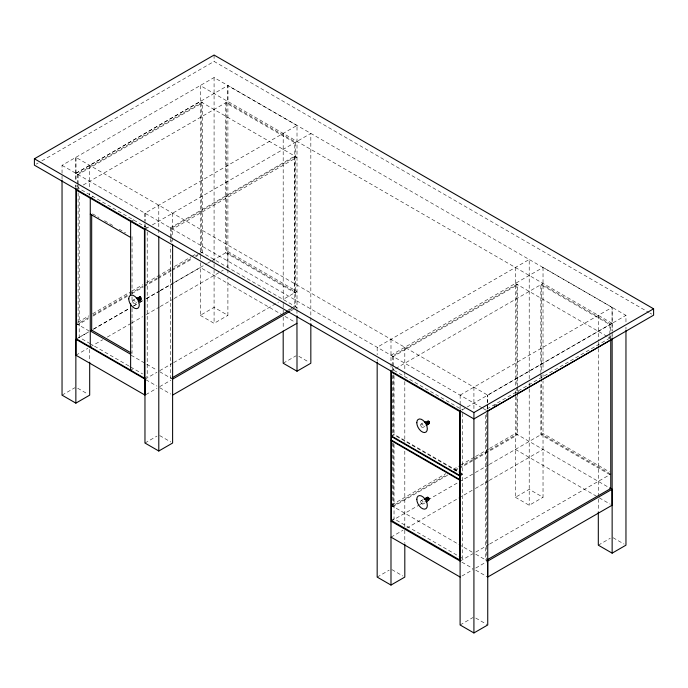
<?xml version="1.0" encoding="UTF-8"?>
<svg xmlns="http://www.w3.org/2000/svg" width="688" height="688" viewBox="0 0 688 688"><rect width="100%" height="100%" fill="white"/><g stroke="black" fill="none" stroke-linecap="round" stroke-linejoin="round"><path stroke-width="0.52" stroke-dasharray="3.44 2.58" d="M138.512 301.516C142.614 302.023 142.364 295.694 139.105 296.743M428.314 423.713C430.98 424.582 429.174 419.413 427.239 420.514M426.93 497.931L427.334 497.037L428.667 497.39L429.647 499.909L426.233 502.102M36.266 164.097L38.124 163.022M41.848 160.872L214.08 61.438L648.956 312.507M62.04 179.293L62.04 165.335L214.08 77.555L625.96 315.353L625.96 322.844M75.861 173.316L227.9 85.536L227.9 267.477M75.921 173.342L200.311 101.523L296.949 157.32L172.559 229.138M77.28 183.773L77.28 174.133L201.73 102.349L202.556 102.822L202.556 252.849L201.73 252.367L201.73 102.349M77.28 174.133L78.114 174.606L202.556 102.822M75.921 189.243L79.593 187.119M83.265 185.003L227.848 101.523L227.848 85.57L296.949 125.465M76.445 190.18L79.206 188.589L147.215 227.848L147.215 231.056M90.326 198.161L93.035 196.596M144.97 222.878L144.97 213.211L297.01 125.431L297.01 309.075M148.694 227.023L145.03 229.138L145.03 224.881M152.366 224.899L310.83 133.412L310.83 315.353M170.357 227.866L294.808 156.081L295.634 156.563L171.192 228.347L170.357 227.866L170.357 237.515M77.778 322.294L88.924 315.852M92.639 313.711L130.729 291.721M131.657 291.179L142.812 284.746M146.527 282.605L172.542 267.58M174.399 266.505L191.058 256.891M191.986 256.357L195.684 254.216M88.425 317.727L77.28 324.151L78.114 324.633L88.331 318.742M93.069 315.044L143.224 286.113M144.153 285.58L157.148 278.081M158.077 277.548L171.08 270.049M172.009 269.507L191.513 258.258M195.229 256.117L198.015 254.508M198.944 253.975L201.73 252.367M92.975 316.059L128.26 295.702M131.976 293.561L143.121 287.128M144.05 286.595L157.053 279.096M157.982 278.563L170.985 271.055M171.914 270.522L192.348 258.74M196.054 256.598L197.912 255.523M133.059 300.209L134.814 299.194M137.179 298.076L139.939 296.476M137.385 298.162L140.154 296.571M137.531 298.231L140.3 296.631M137.892 298.489L140.662 296.889M138.228 298.841L140.988 297.242M138.512 299.263L141.281 297.663M138.735 299.719L141.496 298.119M138.873 300.183L141.633 298.583M138.916 300.622L141.685 299.022M137.892 301.576L141.633 299.409M138.228 301.602L141.496 299.719M134.986 303.546L136.74 302.531M76.445 338.926L88.769 331.84M93.396 329.165L128.673 308.8M133.317 306.126L142.597 300.768M146.312 298.618L159.306 291.119M160.235 290.577L173.23 283.078M174.159 282.544L206.649 263.779M207.578 263.246L211.293 261.105M212.222 260.571L227.848 251.55L296.949 291.445L283.189 299.392M78.707 337.713L88.915 331.822M93.559 329.139L128.837 308.774M133.472 306.1L139.045 302.883M139.974 302.342L142.76 300.733M146.467 298.592L159.47 291.093M160.399 290.551L200.311 267.512L282.261 314.82M75.921 355.223L87.849 348.334M90.291 346.89L102.684 339.769M107.319 337.086L130.531 323.687M131.46 323.154L142.597 316.721M146.312 314.579L159.306 307.08M160.235 306.538L173.23 299.039M174.159 298.497L220.504 271.743M221.424 271.218L223.256 270.16M62.04 395.153L74.94 387.705M200.26 262.73L200.26 315.353L214.08 307.373L227.9 315.353L227.9 278.115M130.651 370.187L133.386 368.579L142.605 373.928M200.26 315.353L214.08 323.334L227.9 315.353M144.446 378.185L147.215 376.594L147.215 232.123M145.03 379.157L156.959 372.268M159.719 370.677L172.731 363.169M173.643 362.636L278.554 302.066M294.774 292.701L294.774 142.683L225.724 102.753L225.724 252.771L294.774 292.701L295.608 292.219L226.558 252.29L226.558 102.271L295.608 142.201L295.634 306.581L292.847 308.19M288.306 309.849L290.164 308.783M291.093 308.25L294.808 306.1L295.634 306.581M289.132 310.331L291.918 308.723M145.942 394.585L156.959 388.23M159.719 386.639L170.865 380.206M290.456 311.096L296.949 307.338M144.97 443.029L156.95 436.115M283.189 363.23L296.089 355.782M390.99 355.249L543.03 267.469L612.079 307.407L612.079 330.747M392.409 365.715L392.409 356.066L516.86 284.282L517.686 284.763L517.686 386.561M392.409 356.066L393.244 356.547L517.686 284.763M391.051 371.176L394.723 369.06M395.634 368.527L542.97 283.465M460.1 395.144L612.139 307.373L612.139 330.997M391.266 435.848L394.035 434.248L457.959 471.16M391.266 436.484L394.035 434.885L457.959 471.796M421.099 424.083L422.853 423.068M425.545 422.122L428.314 420.523M425.906 422.38L428.667 420.789M426.233 422.733L429.002 421.133M426.526 423.154L429.286 421.555M426.62 423.344L429.381 421.753M426.741 423.61L429.51 422.011M426.878 424.075L429.647 422.475M426.93 424.513L429.69 422.922M426.878 424.9L429.647 423.301M426.233 425.494L429.51 423.61M423.025 427.42L424.78 426.405M426.526 425.408L429.381 423.731M612.079 323.3L487.689 395.118L75.861 157.354L75.861 180.978M461.992 410.014L625.96 315.353M609.938 338.023L485.487 409.807L486.321 410.289M493.743 405.997L497.458 403.856M516.034 393.14L519.75 390.999M391.979 504.768L445.858 473.654M453.297 469.362L459.799 465.613M460.728 465.071L474.66 457.03M475.589 456.497L488.6 448.98M489.529 448.447L515.441 433.483L611.159 488.815M392.409 442.866L392.409 506.093L447.209 474.479M454.639 470.196L458.346 468.055M459.274 467.522L473.206 459.481M474.135 458.948L516.86 434.3L517.686 434.782L474.041 459.962M392.409 506.093L393.244 506.566L448.034 474.961M454.536 471.211L458.251 469.07M459.18 468.537L473.112 460.496M459.825 475.425L462.585 473.826L462.585 411.054M459.825 476.062L462.585 474.471L462.585 558.415L459.825 560.015M424.573 498.628L427.334 497.037M421.099 500.683L422.853 499.677M424.35 498.834L427.618 496.942M425.193 498.576L427.953 496.977M425.545 498.731L428.314 497.132M425.906 498.989L428.667 497.39M426.233 499.342L429.002 497.742M426.526 499.755L429.286 498.164M391.266 520.429L394.035 518.838L457.959 555.741M426.741 500.219L429.51 498.619M391.051 521.194L418.897 505.181M419.671 504.674L427.093 500.391M428.022 499.849L474.6 473.026M475.365 472.518L488.523 464.985M489.288 464.477L542.97 433.483L609.379 471.822M427.85 500.589L429.69 499.522M423.025 504.029L424.78 503.014M391.051 537.156L402.979 530.267M406.668 528.135L474.436 489.013M475.365 488.48L488.36 480.972M489.288 480.439L542.97 449.445M377.17 577.086L389.15 570.171M515.389 396.34L515.389 497.295L529.21 489.314L543.03 497.295L543.03 380.92M515.389 497.295L529.21 505.276L543.03 497.295M460.152 561.098L473 553.677M475.778 552.077L488.79 544.569M489.701 544.036L611.159 473.912M461.992 575.994L473 569.638M475.778 568.039L486.915 561.606M460.1 624.971L473 617.523M598.311 545.171L610.29 538.257M141.281 299.925L140.3 299.822M429.002 500.511L428.314 500.322M649.885 313.049L651.742 314.115M612.139 323.334L200.26 85.536L200.26 255.214M515.441 283.465L607.495 336.613M608.407 337.137L612.079 339.261L612.079 335.004M62.04 165.335L482.185 407.898M483.096 408.431L487.689 411.08M200.311 251.55L296.949 307.407M394.035 370.411L462.585 409.988M285.021 316.411L295.118 322.242M515.441 449.445L597.39 496.762M599.231 497.82L610.247 504.184M92.596 213.839L99.012 217.546M104.516 220.719L112.772 225.483M119.196 229.19L125.612 232.897M298.85 356.315L308.989 362.172M613.06 537.724L624.111 544.105M458.879 471.693L462.585 473.826M458.879 472.329L462.585 474.471M75.921 323.369L88.769 330.782M131.15 355.249L156.993 370.17M159.711 371.744L172.559 379.157M391.051 505.302L473.026 552.627M475.761 554.21L487.689 561.098M458.879 556.274L462.585 558.415M128.802 365.93L91.186 344.249M129.722 366.463L133.386 368.613M90.266 343.716L79.206 337.326L79.206 193.939M145.89 379.724L156.95 386.106M159.711 387.705L170.727 394.061M461.94 562.191L473 568.58M475.761 570.171L487.689 577.06M77.71 388.238L87.84 394.086M159.711 435.581L170.77 441.963M391.911 569.638L402.97 576.028M475.761 618.056L486.82 624.437M610.738 474.161L541.68 434.231L541.68 379.578M609.903 474.643L540.854 434.713L540.854 382.201M171.192 378.366L170.357 377.893L170.357 246.089M625.96 327.127L625.96 329.268M612.139 331.926L612.139 337.438M610.738 330.567L610.738 324.143L541.68 284.213L541.68 371.004M610.738 335.925L610.738 338.075M609.903 334.265L609.903 324.616L540.854 284.686L540.854 372.561M609.903 335.331L609.903 337.481M598.311 315.353L598.311 341.128M598.311 342.203L598.311 347.569M598.311 348.644L598.311 496.229M598.311 498.989L598.311 510.806M543.03 267.469L543.03 370.213M543.03 374.496L543.03 376.637M541.68 375.295L541.68 378.512M540.854 373.627L540.854 377.918M529.21 378.701L529.21 259.496L377.17 347.268L377.17 354.784M529.21 382.846L529.21 505.276M517.686 387.636L517.686 391.919M517.686 392.994L517.686 434.782M516.86 284.282L516.86 386.08M516.86 387.155L516.86 392.513M516.86 396.795L516.86 434.3M515.389 267.469L515.389 386.682M515.389 390.973L515.389 395.273M487.74 407.993L487.74 403.71L487.689 408.947M486.321 413.497L486.321 560.307L485.487 559.826L485.487 414.09M473.92 387.172L473.92 410.641M460.152 395.118L460.152 405.757M460.1 405.886L460.152 411.08M404.811 347.268L404.811 370.815M404.811 371.89L404.811 376.164M404.811 381.522L404.811 442.522M404.811 451.087L404.811 528.143M404.811 530.276L404.811 543.038M394.035 375.734L394.035 434.248M394.035 444.457L394.035 518.838M393.244 356.547L393.244 367.263M393.244 368.338L393.244 370.479M393.244 374.762L393.244 434.773M393.244 443.347L393.244 506.566M392.409 366.781L392.409 369.998M392.409 375.356L392.409 435.366M390.99 339.287L390.99 362.92M391.051 363.728L390.99 369.361M377.17 359.084L377.17 361.234M310.83 317.478L310.83 323.867M297.01 309.996L296.949 314.786M294.808 156.081L294.808 306.1M283.189 133.412L283.189 303.649M283.189 304.165L283.189 309.54M283.189 310.03L283.189 314.287M283.189 317.056L283.189 328.864M227.9 269.601L227.9 273.858M227.848 251.55L227.848 267.512M214.08 55.049L214.08 61.438M214.08 77.555L214.08 263.194M214.08 263.753L214.08 323.334M200.311 255.807L200.311 258.998M172.559 213.177L172.611 236.758M172.611 237.824L172.611 243.174M171.192 228.347L171.192 239.063M171.192 240.138L171.192 242.279M170.357 238.581L170.357 241.798M158.79 205.23L158.79 235.305M145.03 213.177L145.03 220.624M144.97 223.953L144.97 227.169M132.036 236.612L132.036 303.055M132.036 308.413L132.036 353.434M89.689 165.335L89.689 188.873M89.689 193.156L89.689 195.297M89.689 349.401L89.689 361.105M78.114 174.606L78.114 184.255M78.114 185.321L78.114 188.538M78.114 192.829L78.114 324.633M77.28 184.848L77.28 186.99M75.921 157.389L75.921 180.729M75.921 184.986L75.921 187.11M75.861 185.124L75.861 187.42M133.386 219.868L130.677 221.433L133.386 219.868M487.74 402.643L487.74 395.144L487.689 402.566M132.664 301.086A1.926 1.109 60 0 0 134.71 303.632A1.926 1.109 60 0 0 134.71 300.905A1.926 1.109 60 0 0 132.664 301.086M420.703 501.569A1.926 1.109 60 0 0 422.742 504.115A1.926 1.109 60 0 0 422.742 501.389A1.926 1.109 60 0 0 420.703 501.569M420.703 424.96A1.926 1.109 60 0 0 422.742 427.506A1.926 1.109 60 0 0 422.742 424.78A1.926 1.109 60 0 0 420.703 424.96"/><path stroke-width="1.03" d="M138.735 301.31C139.44 300.011 137.798 297.336 136.336 298.334M424.212 499.135C425.433 497.132 428.237 501.337 426.233 502.102A1.926 1.109 60 0 0 426.405 499.557A1.926 1.109 60 0 0 424.255 499.161M424.479 422.114C426.07 421.323 427.962 424.737 426.233 425.494A1.926 1.109 60 0 0 426.655 423.387A1.926 1.109 60 0 0 424.608 422.054M34.4 158.79L214.08 55.049L653.6 308.809L653.6 315.19L473.92 418.932L34.4 165.172L34.4 158.79L473.92 412.542L653.6 308.809M90.266 198.196L90.266 346.907L130.651 370.161M90.266 214.123L130.625 237.42M130.625 221.459L130.625 295.298M90.266 330.945L91.676 330.128L131.116 352.901M90.266 346.907L76.445 338.926L76.445 190.18L144.446 229.439L144.446 378.185L130.625 370.204L130.625 303.872M130.625 354.243L90.291 330.928M62.04 180.368L62.04 395.153L75.861 403.134L89.689 395.153L89.689 362.172M172.12 377.832L288.203 310.864M172.559 379.157L289.528 311.63M172.559 395.118L296.949 323.3M144.97 228.244L144.97 443.029L158.79 451.01L172.611 443.029L172.611 244.249M283.189 331.014L283.189 363.23L297.01 371.21L310.83 363.23L310.83 323.867M391.266 439.993L459.825 479.579M391.266 440.638L459.825 480.215M487.689 411.08L612.079 339.261M377.17 362.301L377.17 577.086L390.99 585.067L404.811 577.086L404.811 544.105M487.25 559.774L610.763 488.523L610.763 339.571M612.079 489.28L487.689 561.098L487.689 577.06L612.079 505.241L612.079 489.28L610.247 488.222M460.1 410.186L460.1 624.971L473.92 632.951L487.74 624.971L487.74 410.134M598.311 511.881L598.311 545.171L612.139 553.152L625.96 545.171L625.96 330.335M391.051 521.194L460.152 561.098M391.051 537.156L460.152 577.06M609.938 488.041L610.763 488.523M612.139 338.367L612.139 553.152M473.92 412.542L473.92 632.951M390.99 370.282L390.99 585.067M296.949 315.852L297.01 371.21M158.79 236.225L158.79 451.01M91.676 214.381L91.676 330.128M75.861 188.349L75.861 403.134M136.568 298.179A1.926 1.109 60 0 1 138.365 299.082A1.926 1.109 60 0 1 138.718 301.318M459.825 411.587L391.266 372.01L391.266 435.848L459.825 475.425L459.825 411.587M459.825 476.062L391.266 436.484L391.266 520.429L459.825 560.015L459.825 476.062M145.03 379.157L75.921 339.261L75.921 355.223L145.03 395.118L145.03 379.157M128.759 298.833A7.448 4.3 60 0 0 136.654 308.663A7.448 4.3 60 0 0 136.654 298.128A7.448 4.3 60 0 0 128.759 298.833M416.799 499.316A7.448 4.3 60 0 0 424.694 509.146A7.448 4.3 60 0 0 424.694 498.611A7.448 4.3 60 0 0 416.799 499.316M416.799 422.707A7.448 4.3 60 0 0 424.694 432.537A7.448 4.3 60 0 0 424.694 422.002A7.448 4.3 60 0 0 416.799 422.707"/></g></svg>
